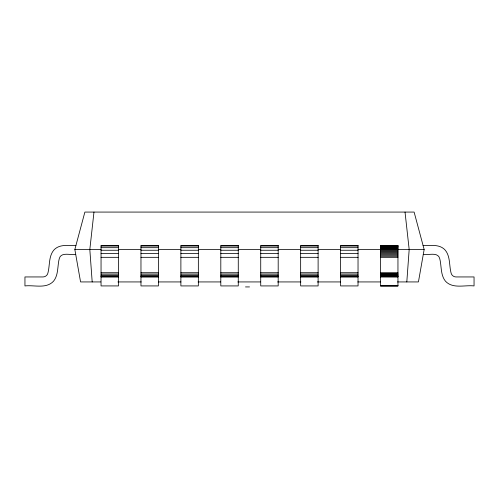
<?xml version="1.0" encoding="UTF-8"?>
<svg xmlns="http://www.w3.org/2000/svg" width="499" height="499" viewBox="0 0 499 499"><rect width="100%" height="100%" fill="white"/><g stroke="black" fill="none" stroke-linecap="round" stroke-linejoin="round"><path stroke-width="0.75" d="M406.81 281.935L409.18 249.5L405.026 212.075M93.974 212.075L89.82 249.5L92.19 281.935M100.754 281.935L80.57 281.935L74.85 249.5L84.88 212.075L414.12 212.075L424.15 249.5L418.43 281.935L397.466 281.935M75.923 245.489C68.45 245.695 59.238 243.799 53.68 250.249C48.615 256.542 49.9 265.312 47.991 272.716C47.617 275.086 45.459 276.933 43.064 276.945L24.95 276.945L24.95 285.927C34.288 284.848 46.251 289.127 53.561 281.174C58.62 274.874 57.335 266.104 59.25 258.7C61.034 251.502 70.764 255.426 75.729 254.471M423.077 245.489C430.55 245.695 439.762 243.799 445.32 250.249C450.385 256.542 449.1 265.312 451.009 272.716C451.383 275.086 453.541 276.933 455.936 276.945L474.05 276.945L474.05 285.927C464.712 284.848 452.749 289.127 445.439 281.174C440.38 274.874 441.665 266.104 439.75 258.7C437.966 251.502 428.236 255.426 423.271 254.471M380.488 245.664L397.953 245.664M380.488 245.882L397.953 245.882M101.047 246.051L118.513 246.051M140.968 246.051L158.433 246.051M180.888 246.051L198.353 246.051M220.808 246.051L238.273 246.051M260.728 246.051L278.192 246.051M300.648 246.051L318.113 246.051M340.567 246.051L358.033 246.051M380.488 246.182L397.953 246.182M380.488 246.562L397.953 246.562M380.488 247.024L397.953 247.024M380.488 247.56L397.953 247.56M101.047 247.679L118.513 247.679M140.968 247.679L158.433 247.679M180.888 247.679L198.353 247.679M220.808 247.679L238.273 247.679M260.728 247.679L278.192 247.679M300.648 247.679L318.113 247.679M340.567 247.679L358.033 247.679M380.488 248.171L397.953 248.171M380.488 248.858L397.953 248.858M74.85 249.5L101.047 249.5M118.513 249.5L140.968 249.5M158.433 249.5L180.888 249.5M198.353 249.5L220.808 249.5M238.273 249.5L260.728 249.5M278.192 249.5L300.648 249.5M318.113 249.5L340.567 249.5M358.033 249.5L380.506 249.5M397.553 249.5L424.15 249.5M380.488 249.606L397.953 249.606M101.047 250.249L118.513 250.249M140.968 250.249L158.433 250.249M180.888 250.249L198.353 250.249M220.808 250.249L238.273 250.249M260.728 250.249L278.192 250.249M300.648 250.249L318.113 250.249M340.567 250.249L358.033 250.249M380.488 250.411L397.953 250.411M380.488 251.278L397.953 251.278M380.488 252.195L397.953 252.195M380.488 253.155L397.953 253.155M101.047 253.554L118.513 253.554M140.968 253.554L158.433 253.554M180.888 253.554L198.353 253.554M220.808 253.554L238.273 253.554M260.728 253.554L278.192 253.554M300.648 253.554L318.113 253.554M340.567 253.554L358.033 253.554M380.488 254.159L397.953 254.159M380.488 255.189L397.953 255.189M380.488 256.249L397.953 256.249M101.047 257.328L118.513 257.328M140.968 257.328L158.433 257.328M180.888 257.328L198.353 257.328M220.808 257.328L238.273 257.328M260.728 257.328L278.192 257.328M300.648 257.328L318.113 257.328M340.567 257.328L358.033 257.328M380.488 257.328L397.953 257.328M101.047 272.716L118.513 272.716M140.968 272.716L158.433 272.716M180.888 272.716L198.353 272.716M220.808 272.716L238.273 272.716M260.728 272.716L278.192 272.716M300.648 272.716L318.113 272.716M340.567 272.716L358.033 272.716M380.488 272.716L397.953 272.716M380.488 273.408L397.953 273.408M101.047 274.063L118.513 274.063M140.968 274.063L158.433 274.063M180.888 274.063L198.353 274.063M220.808 274.063L238.273 274.063M260.728 274.063L278.192 274.063M300.648 274.063L318.113 274.063M340.567 274.063L358.033 274.063M380.488 274.063L397.953 274.063M380.488 274.681L397.953 274.681M101.047 275.248L118.513 275.248M140.968 275.248L158.433 275.248M180.888 275.248L198.353 275.248M220.808 275.248L238.273 275.248M260.728 275.248L278.192 275.248M300.648 275.248L318.113 275.248M340.567 275.248L358.033 275.248M380.488 275.248L397.953 275.248M380.488 275.741L397.953 275.741M101.047 276.165L118.513 276.165M140.968 276.165L158.433 276.165M180.888 276.165L198.353 276.165M220.808 276.165L238.273 276.165M260.728 276.165L278.192 276.165M300.648 276.165L318.113 276.165M340.567 276.165L358.033 276.165M380.488 276.165L397.953 276.165M380.488 276.502L397.953 276.502M101.047 276.745L118.513 276.745M140.968 276.745L158.433 276.745M180.888 276.745L198.353 276.745M220.808 276.745L238.273 276.745M260.728 276.745L278.192 276.745M300.648 276.745L318.113 276.745M340.567 276.745L358.033 276.745M380.488 276.745L397.953 276.745M101.047 276.945L118.513 276.945M140.968 276.945L158.433 276.945M180.888 276.945L198.353 276.945M220.808 276.945L238.273 276.945M260.728 276.945L278.192 276.945M300.648 276.945L318.113 276.945M340.567 276.945L358.033 276.945M380.488 276.895L397.953 276.945M117.889 281.935L141.254 281.935M158.383 281.935L180.969 281.935M198.103 281.935L220.683 281.935M237.817 281.935L260.403 281.935M277.538 281.935L300.897 281.935M317.252 281.935L340.617 281.935M357.746 281.935L380.332 281.935M380.488 285.752L397.953 285.752M380.488 285.883L397.953 285.883L397.953 245.489L380.488 245.533L380.488 285.927L397.953 285.927M245.496 286.925L249.5 286.925M118.513 245.489L101.047 245.489L101.047 285.927L118.513 285.927L118.513 245.489M158.433 245.489L140.968 245.489L140.968 285.927L158.433 285.927L158.433 245.489M198.353 245.489L180.888 245.489L180.888 285.927L198.353 285.927L198.353 245.489M238.273 245.489L220.808 245.489L220.808 285.927L238.273 285.927L238.273 245.489M278.192 245.489L260.728 245.489L260.728 285.927L278.192 285.927L278.192 245.489M318.113 245.489L300.648 245.489L300.648 285.927L318.113 285.927L318.113 245.489M358.033 245.489L340.567 245.489L340.567 285.927L358.033 285.927L358.033 245.489"/></g></svg>
